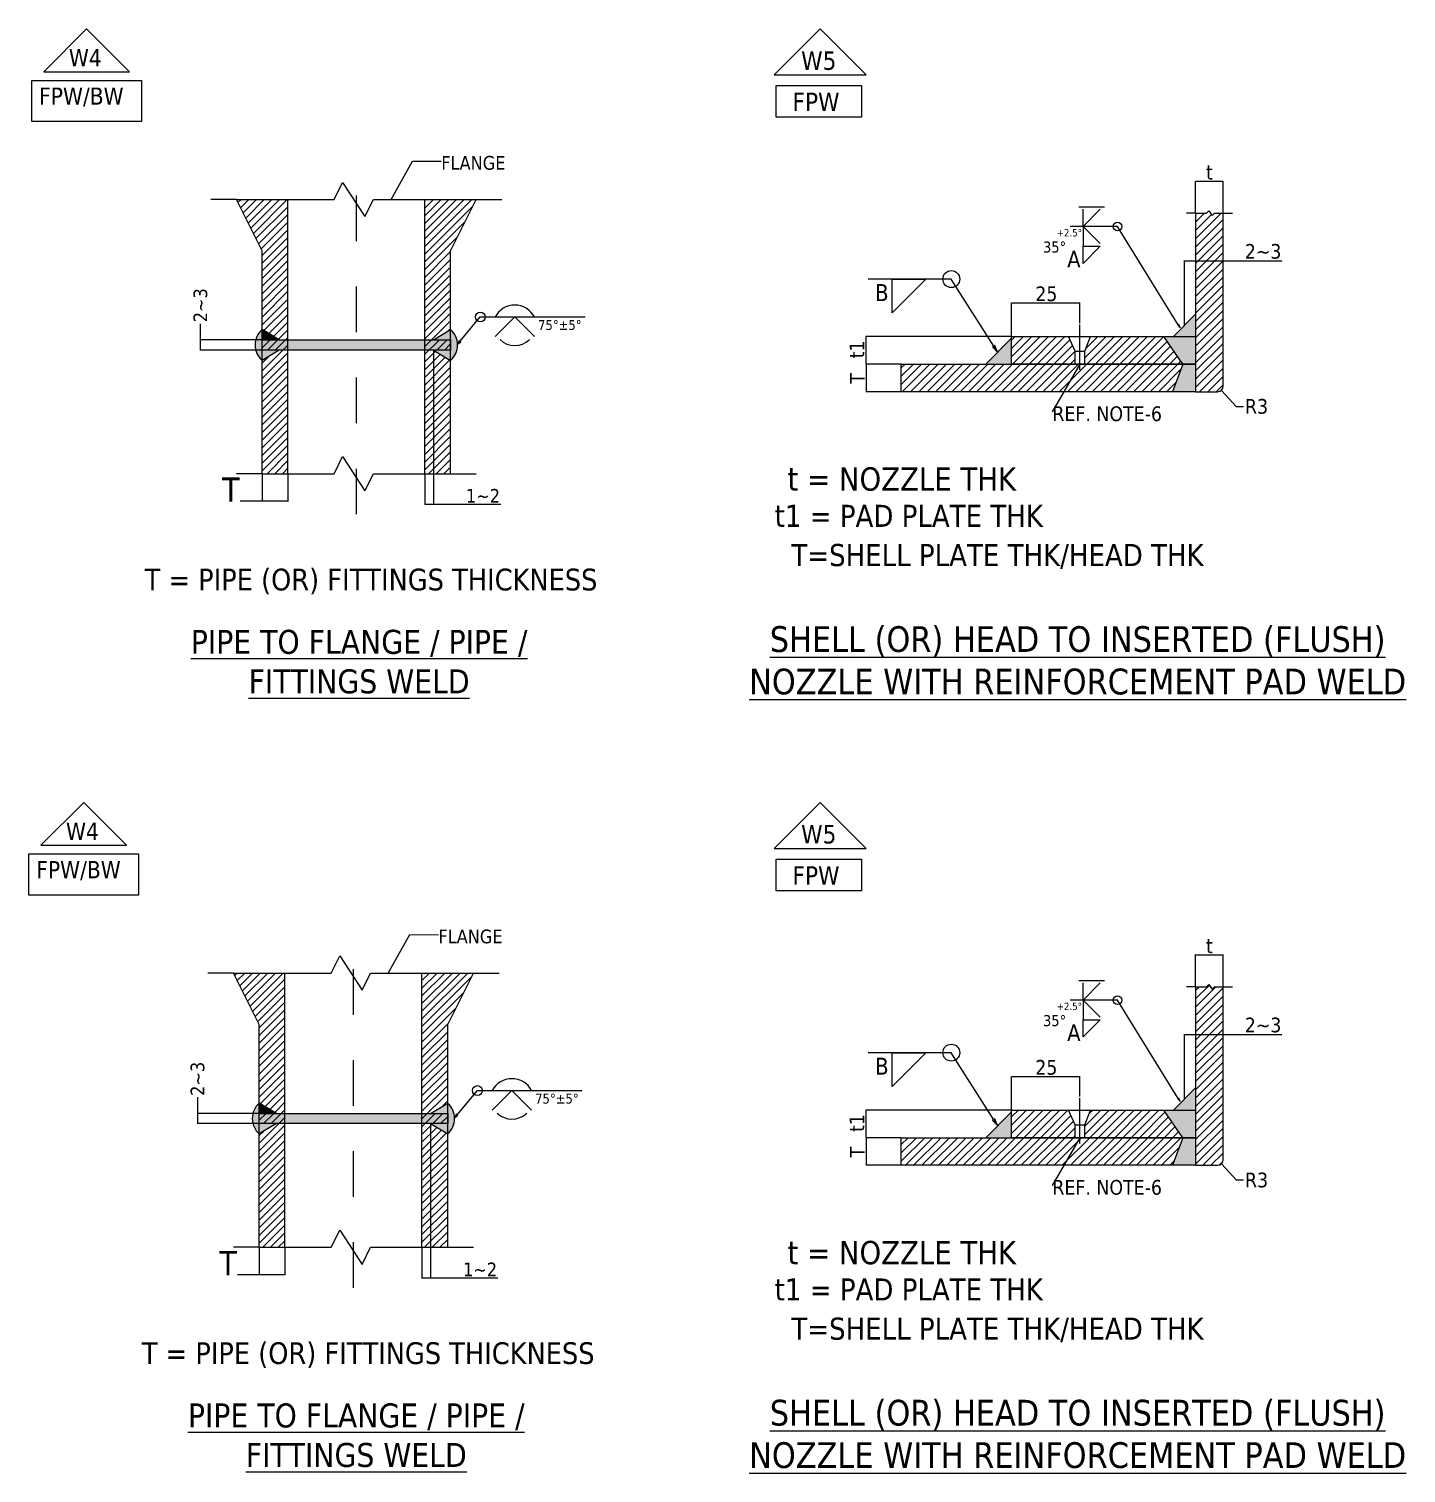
# Model space of a CAD drawing. Header units: inches. Extents: x 702.7 to 715.7, y -1006.6 to -1003.4.
# Drawn here: x 709.792 to 712.819, y -1006.584 to -1003.411 of the extents above; entities that cross this region are included whole.
import ezdxf

# ---------------------------------------------------------------- set-up
doc = ezdxf.new("R2010")
doc.units = ezdxf.units.IN
doc.header["$MEASUREMENT"] = 0
doc.linetypes.add('CHAIN', pattern=[0.7087, 0.4724, -0.0591, 0.1181, -0.0591])
for name, color, linetype, lineweight in [('Centerline (ANSI)', 7, 'Continuous', 25), ('Dimension (ANSI)', 7, 'Continuous', 25), ('Hatch (ANSI)', 7, 'Continuous', 18), ('Sketch Geometry (ANSI)', 7, 'Continuous', 25), ('Symbol (ANSI)', 7, 'Continuous', 25)]:
    doc.layers.add(name, color=color, linetype=linetype, lineweight=lineweight)
doc.styles.add('Note Text (ANSI)', font='tahoma.ttf')
doc.dimstyles.new('Default - mm (ANSI)', dxfattribs={"dimtxt": 0.12, "dimasz": 0.098425, "dimexe": 0.125, "dimexo": 0.063, "dimgap": 0.031496, "dimtad": 0, "dimtoh": 1, "dimlfac": 25.4, "dimrnd": 1e-08, "dimzin": 4, "dimdsep": 46, "dimtxsty": 'Note Text (ANSI)', "dimcen": 0.09, "dimdle": 0.393701, "dimclrd": 256, "dimclre": 256, "dimclrt": 256, "dimadec": 1, "dimazin": 1, "dimtfac": 1, "dimtofl": 0, "dimtmove": 0, "dimatfit": 3, "dimfxl": 1, "dimtolj": 1, "dimtzin": 4, "dimlwd": -1, "dimlwe": -1, "dimarcsym": 0})
doc.dimstyles.new('Default - mm (ANSI)$7', dxfattribs={"dimtxt": 0.12, "dimasz": 0.098425, "dimexe": 0.125, "dimexo": 0.063, "dimgap": 0.031496, "dimtad": 0, "dimtoh": 1, "dimlfac": 25.4, "dimrnd": 1e-08, "dimzin": 4, "dimdsep": 46, "dimtxsty": 'Note Text (ANSI)', "dimcen": 0.09, "dimdle": 0.393701, "dimclrd": 256, "dimclre": 256, "dimclrt": 256, "dimadec": 1, "dimazin": 1, "dimtfac": 1, "dimtofl": 0, "dimtmove": 0, "dimatfit": 3, "dimfxl": 1, "dimtolj": 1, "dimtzin": 4, "dimlwd": -1, "dimlwe": -1, "dimarcsym": 0})
pattern_1 = [(45, (-127.3717, -409.676), (-2.245064, 2.245064), [])]
pattern_2 = [(45, (-137.5935, -390.1462), (-2.245064, 2.245064), [])]

# ---------------------------------------------------------------- blocks, each defined once
blk = doc.blocks.new('*D24')
at = {"layer": 'Defpoints', "color": 0, "transparency": 16777216}
for p in [(102.49, -259.57), (117.49, -259.57), (102.49, -275.57)]:
    blk.add_point(p, dxfattribs=at)
at = {"layer": 'Dimension (ANSI)', "transparency": 16777216}
for p, q in [((102.49, -259.63), (102.49, -275.69)), ((117.49, -259.63), (117.49, -275.69)), ((102.49, -275.57), (89.7, -275.57)), ((117.39, -275.57), (102.59, -275.57))]:
    blk.add_line(p, q, dxfattribs=at)
for points in [[(102.59, -275.55), (102.59, -275.59), (102.49, -275.57)], [(117.39, -275.55), (117.39, -275.59), (117.49, -275.57)]]:
    blk.add_solid(points, dxfattribs=at)
at = {"layer": 'Dimension (ANSI)', "transparency": 16777216, "insert": (90.5, -274.65), "char_height": 0.12, "attachment_point": 1, "style": 'Note Text (ANSI)'}
blk.add_mtext('\\A1; \\fTahoma|b0|i0;T', dxfattribs=at)
blk = doc.blocks.new('*D25')
at = {"layer": 'Defpoints', "color": 0, "transparency": 16777216}
for p in [(102.49, -181.41), (66.58, -187.41), (102.49, -187.41)]:
    blk.add_point(p, dxfattribs=at)
at = {"layer": 'Dimension (ANSI)', "transparency": 16777216}
for p, q in [((66.58, -181.31), (66.58, -172.03)), ((102.43, -181.41), (66.46, -181.41)), ((66.58, -187.41), (66.58, -181.41)), ((102.43, -187.41), (66.46, -187.41)), ((66.58, -187.51), (66.58, -187.6))]:
    blk.add_line(p, q, dxfattribs=at)
for points in [[(66.57, -181.31), (66.6, -181.31), (66.58, -181.41)], [(66.57, -187.51), (66.6, -187.51), (66.58, -187.41)]]:
    blk.add_solid(points, dxfattribs=at)
at = {"layer": 'Dimension (ANSI)', "transparency": 16777216, "insert": (62.43, -171.23), "char_height": 0.12, "attachment_point": 1, "rotation": 90, "style": 'Note Text (ANSI)'}
blk.add_mtext('\\A1; \\fTahoma|b0|i0;{\\H7.9800;2~3}', dxfattribs=at)
blk = doc.blocks.new('*D26')
at = {"layer": 'Defpoints', "color": 0, "transparency": 16777216}
for p in [(202.49, -187.41), (197.49, -259.57), (202.49, -277.4)]:
    blk.add_point(p, dxfattribs=at)
at = {"layer": 'Dimension (ANSI)', "transparency": 16777216}
for p, q in [((202.49, -187.47), (202.49, -277.52)), ((197.49, -259.63), (197.49, -277.52)), ((197.39, -277.4), (197.3, -277.4)), ((197.49, -277.4), (202.49, -277.4)), ((202.59, -277.4), (241.77, -277.4))]:
    blk.add_line(p, q, dxfattribs=at)
for points in [[(197.39, -277.38), (197.39, -277.41), (197.49, -277.4)], [(202.59, -277.38), (202.59, -277.41), (202.49, -277.4)]]:
    blk.add_solid(points, dxfattribs=at)
at = {"layer": 'Dimension (ANSI)', "transparency": 16777216, "insert": (221.43, -268.45), "char_height": 0.12, "attachment_point": 1, "style": 'Note Text (ANSI)'}
blk.add_mtext('\\A1; \\fTahoma|b0|i0;{\\H7.9800;1~2}', dxfattribs=at)
blk = doc.blocks.new('Welding Symbol Identifier1 (1)')
at = {"layer": 'Symbol (ANSI)'}
for p, q in [((345.53, 227.19), (357.87, 241.95)), ((357.87, 241.95), (421.75, 241.95)), ((366.87, 229.95), (378.87, 241.95)), ((378.87, 241.95), (390.87, 229.95)), ((345.15, 227.51), (343.93, 225.27)), ((345.53, 227.19), (343.93, 225.27)), ((343.93, 225.27), (345.91, 226.87)), ((345.91, 226.87), (345.15, 227.51))]:
    blk.add_line(p, q, dxfattribs=at)
at = {"layer": 'Symbol (ANSI)', "flags": 128}
blk.add_lwpolyline([(345.15, 227.51), (343.93, 225.27), (345.91, 226.87), (345.15, 227.51)], dxfattribs=at)
at = {"layer": 'Symbol (ANSI)'}
blk.add_circle((357.87, 241.95), 3, dxfattribs=at)
for centre, radius, start, end in [((378.87, 235.55), 13.6, 28.07249, 151.92751), ((378.87, 237.6), 13.05, 226.39718, 313.60282)]:
    blk.add_arc(centre, radius, start, end, dxfattribs=at)
blk.add_solid([(345.15, 227.51), (343.93, 225.27), (345.91, 226.87), (345.15, 227.51)], dxfattribs=at)
at = {"layer": 'Symbol (ANSI)', "insert": (393.06, 233.92), "char_height": 6, "attachment_point": 7, "style": 'Note Text (ANSI)'}
blk.add_mtext('75°±5°', dxfattribs=at)
blk = doc.blocks.new('*D30')
at = {"layer": 'Defpoints', "color": 0, "transparency": 16777216}
for p in [(219.03, -82.83), (204.03, -100.16), (219.03, -100.16)]:
    blk.add_point(p, dxfattribs=at)
at = {"layer": 'Dimension (ANSI)', "transparency": 16777216}
for p, q in [((204.03, -100.1), (204.03, -82.7)), ((204.13, -82.83), (218.94, -82.83)), ((219.03, -100.1), (219.03, -82.7))]:
    blk.add_line(p, q, dxfattribs=at)
for points in [[(204.13, -82.81), (204.13, -82.85), (204.03, -82.83)], [(218.94, -82.81), (218.94, -82.85), (219.03, -82.83)]]:
    blk.add_solid(points, dxfattribs=at)
at = {"layer": 'Dimension (ANSI)', "transparency": 16777216, "insert": (209.68, -73.91), "char_height": 0.12, "attachment_point": 1, "style": 'Note Text (ANSI)'}
blk.add_mtext('\\A1; \\fTahoma|b0|i0;{\\H8.0000;t}', dxfattribs=at)
blk = doc.blocks.new('*D31')
at = {"layer": 'Defpoints', "color": 0, "transparency": 16777216}
for p in [(216.03, -194.16), (218.07, -196.37)]:
    blk.add_point(p, dxfattribs=at)
at = {"layer": 'Dimension (ANSI)', "transparency": 16777216}
for p, q in [((226.3, -205.32), (218.13, -196.44)), ((230.07, -205.32), (226.3, -205.32))]:
    blk.add_line(p, q, dxfattribs=at)
blk.add_solid([(218.14, -196.43), (218.12, -196.45), (218.07, -196.37)], dxfattribs=at)
at = {"layer": 'Dimension (ANSI)', "transparency": 16777216, "insert": (230.87, -201.15), "char_height": 0.12, "attachment_point": 1, "style": 'Note Text (ANSI)'}
blk.add_mtext('\\A1; \\fTahoma|b0|i0;{\\H8.0000;R3}', dxfattribs=at)
blk = doc.blocks.new('*D32')
at = {"layer": 'Defpoints', "color": 0, "transparency": 16777216}
for p in [(204.03, -123.7), (204.03, -126.03), (198.01, -161.14)]:
    blk.add_point(p, dxfattribs=at)
at = {"layer": 'Dimension (ANSI)', "transparency": 16777216}
for p, q in [((197.91, -126.03), (197.81, -126.03)), ((198.01, -161.07), (198.01, -125.9)), ((198.01, -126.03), (204.03, -126.03)), ((204.13, -126.03), (250.97, -126.03))]:
    blk.add_line(p, q, dxfattribs=at)
for points in [[(197.91, -126.01), (197.91, -126.04), (198.01, -126.03)], [(204.13, -126.01), (204.13, -126.04), (204.03, -126.03)]]:
    blk.add_solid(points, dxfattribs=at)
at = {"layer": 'Dimension (ANSI)', "transparency": 16777216, "insert": (230.77, -116.91), "char_height": 0.12, "attachment_point": 1, "style": 'Note Text (ANSI)'}
blk.add_mtext('\\A1; \\fTahoma|b0|i0;{\\H7.9800;2~3}', dxfattribs=at)
blk = doc.blocks.new('*D33')
at = {"layer": 'Defpoints', "color": 0, "transparency": 16777216}
for p in [(104.03, -149.08), (141.19, -159.91), (104.03, -167.16)]:
    blk.add_point(p, dxfattribs=at)
at = {"layer": 'Dimension (ANSI)', "transparency": 16777216}
for p, q in [((104.03, -167.1), (104.03, -148.96)), ((141.09, -149.08), (104.13, -149.08)), ((141.19, -159.84), (141.19, -148.96))]:
    blk.add_line(p, q, dxfattribs=at)
for points in [[(104.13, -149.07), (104.13, -149.1), (104.03, -149.08)], [(141.09, -149.07), (141.09, -149.1), (141.19, -149.08)]]:
    blk.add_solid(points, dxfattribs=at)
at = {"layer": 'Dimension (ANSI)', "transparency": 16777216, "insert": (116.86, -139.95), "char_height": 0.12, "attachment_point": 1, "style": 'Note Text (ANSI)'}
blk.add_mtext('\\A1; \\fTahoma|b0|i0;{\\H8.0000;25}', dxfattribs=at)
blk = doc.blocks.new('*D34')
at = {"layer": 'Defpoints', "color": 0, "transparency": 16777216}
for p in [(44.03, -182.16), (24.89, -197.16), (44.03, -197.16)]:
    blk.add_point(p, dxfattribs=at)
at = {"layer": 'Dimension (ANSI)', "transparency": 16777216}
for p, q in [((43.97, -182.16), (24.76, -182.16)), ((24.89, -182.26), (24.89, -197.06)), ((43.97, -197.16), (24.76, -197.16))]:
    blk.add_line(p, q, dxfattribs=at)
for points in [[(24.87, -182.26), (24.9, -182.26), (24.89, -182.16)], [(24.87, -197.06), (24.9, -197.06), (24.89, -197.16)]]:
    blk.add_solid(points, dxfattribs=at)
at = {"layer": 'Dimension (ANSI)', "transparency": 16777216, "insert": (16.09, -192.9), "char_height": 0.12, "attachment_point": 1, "rotation": 90, "style": 'Note Text (ANSI)'}
blk.add_mtext('\\A1; \\fTahoma|b0|i0;{\\H8.0000;T}', dxfattribs=at)
blk = doc.blocks.new('*D35')
at = {"layer": 'Defpoints', "color": 0, "transparency": 16777216}
for p in [(104.03, -167.16), (24.87, -182.16), (44.03, -182.16)]:
    blk.add_point(p, dxfattribs=at)
at = {"layer": 'Dimension (ANSI)', "transparency": 16777216}
for p, q in [((103.97, -167.16), (24.74, -167.16)), ((24.87, -167.26), (24.87, -182.06)), ((43.97, -182.16), (24.74, -182.16))]:
    blk.add_line(p, q, dxfattribs=at)
for points in [[(24.85, -167.26), (24.88, -167.26), (24.87, -167.16)], [(24.85, -182.06), (24.88, -182.06), (24.87, -182.16)]]:
    blk.add_solid(points, dxfattribs=at)
at = {"layer": 'Dimension (ANSI)', "transparency": 16777216, "insert": (15.92, -179.08), "char_height": 0.12, "attachment_point": 1, "rotation": 90, "style": 'Note Text (ANSI)'}
blk.add_mtext('\\A1; \\fTahoma|b0|i0;{\\H8.0000;t1}', dxfattribs=at)
blk = doc.blocks.new('Welding Symbol Identifier2 (2)')
at = {"layer": 'Symbol (ANSI)'}
for p, q in [((264.7, 313.7), (282.7, 313.7)), ((267.7, 299.9), (267.7, 311.9)), ((267.7, 299.9), (279.7, 311.9)), ((291.7, 299.9), (258.7, 299.9)), ((267.7, 299.9), (267.7, 287.9)), ((267.7, 299.9), (279.7, 287.9)), ((334.3, 231.1), (291.7, 299.9)), ((267.7, 287.9), (267.7, 286.1)), ((267.7, 286.1), (279.7, 286.1)), ((279.7, 286.1), (267.7, 274.1)), ((267.7, 274.1), (267.7, 286.1)), ((334.7, 231.4), (333.9, 230.9)), ((333.9, 230.9), (335.6, 229)), ((334.3, 231.1), (335.6, 229)), ((335.6, 229), (334.7, 231.4))]:
    blk.add_line(p, q, dxfattribs=at)
at = {"layer": 'Symbol (ANSI)', "flags": 128}
blk.add_lwpolyline([(333.9, 230.9), (335.6, 229), (334.7, 231.4), (333.9, 230.9)], dxfattribs=at)
at = {"layer": 'Symbol (ANSI)'}
blk.add_circle((291.7, 299.9), 3, dxfattribs=at)
blk.add_solid([(333.9, 230.9), (335.6, 229), (334.7, 231.4), (333.9, 230.9)], dxfattribs=at)
blk = doc.blocks.new('Welding Symbol Identifier1 (2)')
at = {"layer": 'Symbol (ANSI)'}
for p, q in [((218.23, 240.84), (188.77, 240.84)), ((197.23, 240.84), (209.23, 240.84)), ((209.23, 240.84), (197.23, 228.84)), ((197.23, 228.84), (197.23, 240.84)), ((233.29, 217.1), (218.23, 240.84)), ((233.71, 217.36), (232.87, 216.83)), ((232.87, 216.83), (234.63, 214.99)), ((233.29, 217.1), (234.63, 214.99)), ((234.63, 214.99), (233.71, 217.36))]:
    blk.add_line(p, q, dxfattribs=at)
at = {"layer": 'Symbol (ANSI)', "flags": 128}
blk.add_lwpolyline([(232.87, 216.83), (234.63, 214.99), (233.71, 217.36), (232.87, 216.83)], dxfattribs=at)
at = {"layer": 'Symbol (ANSI)'}
blk.add_circle((218.23, 240.84), 3, dxfattribs=at)
blk.add_solid([(232.87, 216.83), (234.63, 214.99), (233.71, 217.36), (232.87, 216.83)], dxfattribs=at)
at = {"layer": 'Symbol (ANSI)', "insert": (191.17, 233.04), "char_height": 6, "attachment_point": 7, "style": 'Note Text (ANSI)'}
blk.add_mtext('B', dxfattribs=at)
blk = doc.blocks.new('w4')
at = {"layer": 'Hatch (ANSI)'}
h = blk.add_hatch(dxfattribs=at)
h.set_pattern_fill('ANSI31', color=256, scale=25.4, style=0)
h.set_pattern_definition(pattern_1)
h.paths.add_polyline_path([(117.49214, -259.56969), (117.49214, -99.56969), (87.49214, -99.56969), (102.49214, -129.56969), (102.49214, -175.4075), (112.49214, -181.4075), (102.49214, -181.4075), (102.49214, -187.4075), (112.49214, -187.4075), (102.49214, -193.4075), (102.49214, -259.56969)])
h = blk.add_hatch(dxfattribs=at)
h.set_pattern_fill('ANSI31', color=256, scale=25.4, style=0)
h.set_pattern_definition(pattern_1)
h.paths.add_polyline_path([(197.49214, -99.56969), (197.49214, -259.56969), (212.49214, -259.56969), (212.49214, -193.4075), (202.49214, -187.4075), (212.49214, -187.4075), (212.49214, -181.4075), (202.49214, -181.4075), (212.49214, -175.4075), (212.49214, -129.56969), (227.49214, -99.56969)])
h = blk.add_hatch(color=256, dxfattribs=at)
edge = h.paths.add_edge_path()
edge.add_line((102.49214, -193.4075), (102.49214, -175.4075))
edge.add_arc((110.42939, -184.4075), 12, 131.40962211, 228.59037789)
for points in [[(102.49214, -175.4075), (102.49214, -181.4075), (112.49214, -181.4075)], [(202.49214, -181.4075), (102.49214, -181.4075), (102.49214, -193.4075), (112.49214, -187.4075), (202.49214, -187.4075), (212.49214, -193.4075), (212.49214, -175.4075)], [(102.49214, -181.4075), (102.49214, -187.4075), (212.49214, -187.4075), (212.49214, -181.4075)], [(212.49214, -187.4075), (212.49214, -181.4075), (102.49214, -181.4075), (102.49214, -193.4075), (112.49214, -187.4075)]]:
    blk.add_hatch(color=256, dxfattribs=at).paths.add_polyline_path(points)
h = blk.add_hatch(color=256, dxfattribs=at)
edge = h.paths.add_edge_path()
edge.add_line((212.49214, -175.4075), (212.49214, -193.4075))
edge.add_arc((204.55488, -184.4075), 12, 311.40962211, 408.59037789)
at = {"layer": 'Centerline (ANSI)', "linetype": 'CHAIN', "ltscale": 24.192183}
blk.add_line((157.49214, -283.18475), (157.49214, -83.77813), dxfattribs=at)
at = {"layer": 'Sketch Geometry (ANSI)'}
for p, q in [((0, 0), (-25, -25)), ((25, -25), (0, 0)), ((-25, -25), (25, -25)), ((-32, -30.02606), (32, -30.02606)), ((-32, -54.02606), (-32, -30.02606)), ((32, -30.02606), (32, -54.02606)), ((32, -54.02606), (-32, -54.02606)), ((144.49214, -99.56969), (149.49214, -89.56969)), ((149.49214, -89.56969), (162.49214, -109.56969)), ((87.49214, -99.56969), (72.49214, -99.56969)), ((102.49214, -129.56969), (87.49214, -99.56969)), ((87.49214, -99.56969), (144.49214, -99.56969)), ((117.49214, -259.56969), (117.49214, -99.56969)), ((162.49214, -109.56969), (167.49214, -99.56969)), ((167.49214, -99.56969), (227.49214, -99.56969)), ((197.49214, -259.56969), (197.49214, -99.56969)), ((212.49214, -129.56969), (227.49214, -99.56969)), ((227.49214, -99.56969), (242.49214, -99.56969)), ((102.49214, -259.56969), (102.49214, -129.56969)), ((212.49214, -259.56969), (212.49214, -129.56969)), ((112.49214, -181.4075), (102.49214, -175.4075)), ((202.49214, -181.4075), (212.49214, -175.4075)), ((102.49214, -181.4075), (212.49214, -181.4075)), ((102.49214, -187.4075), (102.49214, -181.4075)), ((212.49214, -181.4075), (212.49214, -187.4075)), ((212.49214, -187.4075), (102.49214, -187.4075)), ((112.49214, -187.4075), (102.49214, -193.4075)), ((202.49214, -187.4075), (212.49214, -193.4075)), ((144.49214, -259.56969), (149.49214, -249.56969)), ((149.49214, -249.56969), (162.49214, -269.56969)), ((102.49214, -259.56969), (87.49214, -259.56969)), ((102.49214, -259.56969), (144.49214, -259.56969)), ((162.49214, -269.56969), (167.49214, -259.56969)), ((167.49214, -259.56969), (212.49214, -259.56969)), ((212.49214, -259.56969), (227.49214, -259.56969))]:
    blk.add_line(p, q, dxfattribs=at)
for centre, start, end in [((110.42939, -184.4075), 131.40962211, 228.59037789), ((204.55488, -184.4075), 311.40962211, 48.59037789)]:
    blk.add_arc(centre, 12, start, end, dxfattribs=at)
at = {"layer": 'Symbol (ANSI)', "style": 'Note Text (ANSI)'}
for s, insert, char_height, width, attachment_point in [('\\fTahoma|b0|i0;{\\H10.0000;W4}', (-10.32374, -11.82146), 10, 20.0497073, 1), ('\\fTahoma|b0|i0;{\\H10.0000;FPW/BW}', (-27.6606, -34.20807), 10, 55.3117645, 1), ('\\fTahoma|b0|i0;{\\H8.0000;FLANGE}', (207.06755, -74.1684), 8.0000001, 38.6709905, 1), ('\\fTahoma|b0|i0;{\\H12.7000;T = PIPE (OR) FITTINGS THICKNESS}', (166.07491, -322.46306), 12.6999998, 303.1413078, 5)]:
    blk.add_mtext(s, dxfattribs=dict(at, insert=insert, char_height=char_height, width=width, attachment_point=attachment_point))
at = {"layer": 'Symbol (ANSI)', "insert": (159.12686, -369.32901), "char_height": 13.9999998, "width": 284.275874, "attachment_point": 5, "line_spacing_factor": 0.987884, "style": 'Note Text (ANSI)'}
blk.add_mtext('\\fTahoma|b0|i0;{\\H14.0000;\\LPIPE TO FLANGE / PIPE /\\PFITTINGS WELD\\P}', dxfattribs=at)
at = {"layer": 'Dimension (ANSI)'}
dim = blk.add_linear_dim(base=(66.58153, -187.4075), p1=(102.49214, -181.4075), p2=(102.49214, -187.4075), angle=270, text=' \\fTahoma|b0|i0;{\\H7.9800;2~3}', dimstyle='Default - mm (ANSI)', override={"dimgap": 0.8, "dimtoh": 0, "dimdec": 2, "dimtol": 0, "dimlim": 0, "dimtp": 0, "dimtm": 0, "dimtdec": 2, "dimtofl": 1, "dimatfit": 1}, dxfattribs=at)
dim.commit()
dim.dimension.update_dxf_attribs({"geometry": '*D25', "text_midpoint": (66.58153, -161.5353), "dimtype": 160})
for base, p1, p2, text, override, picture, middle in [((202.49214, -277.39703), (197.49214, -259.56969), (202.49214, -187.4075), ' \\fTahoma|b0|i0;{\\H7.9800;1~2}', {"dimgap": 0.8, "dimtad": 1, "dimtoh": 0, "dimdec": 2, "dimtol": 0, "dimlim": 0, "dimtp": 0, "dimtm": 0, "dimtdec": 2, "dimtofl": 1, "dimatfit": 1}, '*D26', (231.20121, -277.39703)), ((102.49214, -275.56969), (117.49214, -259.56969), (102.49214, -259.56969), ' \\fTahoma|b0|i0;T', {"dimgap": 0.8, "dimtad": 1, "dimtoh": 0, "dimdec": 2, "dimtol": 0, "dimlim": 0, "dimtp": 0, "dimtm": 0, "dimtdec": 2, "dimtofl": 0, "dimatfit": 2}, '*D24', (90.57022, -275.56969))]:
    dim = blk.add_linear_dim(base=base, p1=p1, p2=p2, text=text, dimstyle='Default - mm (ANSI)', override=override, dxfattribs=at)
    dim.commit()
    dim.dimension.update_dxf_attribs({"geometry": picture, "text_midpoint": middle, "dimtype": 160})
at = {"layer": 'Symbol (ANSI)', "annotation_type": 0, "has_hookline": 1, "hookline_direction": 0, "text_width": 37.50168}
blk.add_leader([(177.74548, -99.56969), (190.34599, -77.10932), (207.03606, -77.1684)], dimstyle='Default - mm (ANSI)$7', override={"dimtad": 0}, dxfattribs=at)
blk = doc.blocks.new('W4_Adnoc')
for name, p, xscale, yscale, zscale in [('w4', (0, 0), 0.003765144200847334, 0.003765144200847334, 0.003765144200847334), ('Welding Symbol Identifier1 (1)', (-0.4248, -1.5052), 0.003605466280445278, 0.003605466280445278, 0.003605466280445278)]:
    blk.add_blockref(name, p, dxfattribs=dict(xscale=xscale, yscale=yscale, zscale=zscale))
at = {"layer": 'Symbol (ANSI)', "insert": (0.3173, -1.0122), "char_height": 0.05356, "width": 0.095305, "attachment_point": 5, "style": 'Note Text (ANSI)'}
blk.add_mtext('{\\H1x;T }', dxfattribs=at)
blk = doc.blocks.new('w5')
at = {"layer": 'Hatch (ANSI)'}
h = blk.add_hatch(dxfattribs=at)
h.set_pattern_fill('ANSI31', color=256, scale=25.4, style=0)
h.set_pattern_definition(pattern_2)
edge = h.paths.add_edge_path()
edge.add_line((219.03418, -100.16023), (214.26345, -100.16023))
edge.add_line((214.26345, -100.16023), (213.03061, -101.39307))
edge.add_line((213.03061, -101.39307), (211.29818, -98.89623))
edge.add_line((211.29818, -98.89623), (210.03418, -100.16023))
edge.add_line((210.03418, -100.16023), (204.03418, -100.16023))
edge.add_line((204.03418, -100.16023), (204.03418, -197.16023))
edge.add_line((204.03418, -197.16023), (216.03418, -197.16023))
edge.add_arc((216.03418, -194.16023), 3, 270, 360)
edge.add_line((219.03418, -194.16023), (219.03418, -100.16023))
for points in [[(191.98826, -167.16023), (204.03418, -167.16023), (204.03418, -155.11431)], [(90.03418, -182.16023), (104.03418, -182.16023), (104.03418, -168.16023)], [(204.03418, -167.16023), (186.78437, -167.16023), (197.19216, -182.16023), (204.03418, -182.16023)], [(204.03418, -197.16023), (204.03418, -182.16023), (197.19216, -182.16023), (191.49709, -197.16023)]]:
    blk.add_hatch(color=256, dxfattribs=at).paths.add_polyline_path(points)
h = blk.add_hatch(dxfattribs=at)
h.set_pattern_fill('ANSI31', color=256, scale=25.4, style=0)
h.set_pattern_definition(pattern_2)
h.paths.add_polyline_path([(104.03418, -182.16023), (138.54442, -182.16023), (138.54442, -175.16023), (134.94574, -167.16023), (104.03418, -167.16023)])
h = blk.add_hatch(dxfattribs=at)
h.set_pattern_fill('ANSI31', color=256, scale=25.4, style=0)
h.set_pattern_definition(pattern_2)
h.paths.add_polyline_path([(143.82623, -182.16023), (197.19216, -182.16023), (186.78437, -167.16023), (146.8636, -167.16023), (143.82623, -175.16023)])
h = blk.add_hatch(dxfattribs=at)
h.set_pattern_fill('ANSI31', color=256, scale=25.4, style=0)
h.set_pattern_definition(pattern_2)
h.paths.add_polyline_path([(44.03418, -182.16023), (44.03418, -197.16023), (191.49709, -197.16023), (197.19216, -182.16023)])
at = {"layer": 'Centerline (ANSI)', "linetype": 'CHAIN', "ltscale": 14.127024}
blk.add_line((141.18533, -185.33523), (141.18533, -159.90502), dxfattribs=at)
at = {"layer": 'Sketch Geometry (ANSI)'}
for p, q in [((0, 0), (-25, -25)), ((25, -25), (0, 0)), ((-25, -25), (25, -25)), ((-24.05712, -30.74018), (22.50232, -30.74018)), ((-24.05712, -48.01095), (-24.05712, -30.74018)), ((22.50232, -30.74018), (22.50232, -48.01095)), ((22.50232, -48.01095), (-24.05712, -48.01095)), ((204.03418, -100.16023), (199.03418, -100.16023)), ((204.03418, -100.16023), (204.03418, -197.16023)), ((204.03418, -100.16023), (210.03418, -100.16023)), ((210.03418, -100.16023), (211.29818, -98.89623)), ((211.29818, -98.89623), (213.03061, -101.39307)), ((213.03061, -101.39307), (214.26345, -100.16023)), ((214.26345, -100.16023), (219.03418, -100.16023)), ((219.03418, -194.16023), (219.03418, -100.16023)), ((219.03418, -100.16023), (224.03418, -100.16023)), ((191.98826, -167.16023), (204.03418, -155.11431)), ((104.03418, -168.16023), (90.03418, -182.16023)), ((104.03418, -182.16023), (104.03418, -167.16023)), ((104.03418, -167.16023), (204.03418, -167.16023)), ((138.54442, -175.16023), (134.94574, -167.16023)), ((143.82623, -175.16023), (146.8636, -167.16023)), ((197.19216, -182.16023), (186.78437, -167.16023)), ((204.03418, -167.16023), (204.03418, -182.16023)), ((138.54442, -182.16023), (138.54442, -175.16023)), ((138.54442, -175.16023), (143.82623, -175.16023)), ((143.82623, -182.16023), (143.82623, -175.16023)), ((44.03418, -197.16023), (44.03418, -182.16023)), ((44.03418, -182.16023), (204.03418, -182.16023)), ((90.03418, -182.16023), (104.03418, -182.16023)), ((204.03418, -182.16023), (104.03418, -182.16023)), ((197.19216, -182.16023), (191.49709, -197.16023)), ((204.03418, -182.16023), (204.03418, -197.16023)), ((204.03418, -197.16023), (44.03418, -197.16023)), ((204.03418, -197.16023), (216.03418, -197.16023))]:
    blk.add_line(p, q, dxfattribs=at)
blk.add_arc((216.03418, -194.16023), 3, 270, 0, dxfattribs=at)
for name, p, xscale, yscale, zscale in [('Welding Symbol Identifier2 (2)', (-65.15569, -340.47289), 0.7772164026977275, 0.7772164026977275, 0.7772164026977275), ('Welding Symbol Identifier1 (2)', (-263.54811, -505.44224), 1.534130006671718, 1.534130006671718, 1.534130006671718)]:
    blk.add_blockref(name, p, dxfattribs=dict(xscale=xscale, yscale=yscale, zscale=zscale))
at = {"layer": 'Symbol (ANSI)', "style": 'Note Text (ANSI)'}
for s, insert, char_height, width, attachment_point in [('\\fTahoma|b0|i0;{\\H10.0000;W5}', (-10.39153, -12.25977), 10, 20.0497073, 1), ('\\fTahoma|b0|i0;{\\H10.0000;FPW}', (-15.10082, -34.65326), 10, 28.6232068, 1), ('\\fTahoma|b0|i0;{\\H4.0000;+2.5°}', (128.50502, -108.78613), 4.0000001, 14.2625618, 1), ('\\fTahoma|b0|i0;35°', (121.12755, -115.54604), 6.0000002, 12.8897905, 1), ('\\fTahoma|b0|i0;{\\H9.0000;A}', (134.24424, -120.55834), 9.0000004, 7.5413293, 1), ('\\fTahoma|b0|i0;{\\H8.0000;REF. NOTE-6}', (126.19798, -205.13793), 8.0000001, 63.2285261, 1), ('\\fTahoma|b0|i0;{\\H12.7000;t = NOZZLE THK}', (44.32232, -244.72349), 12.6999998, 139.5027375, 5), ('\\fTahoma|b0|i0;{\\H12.0000;t1 = PAD PLATE THK}', (48.15165, -264.6441), 12.0000005, 159.3818214, 5), ('\\fTahoma|b0|i0;{\\H12.0000;T=SHELL PLATE THK/HEAD THK}', (96.37034, -286.69971), 12.0000005, 268.5087672, 5)]:
    blk.add_mtext(s, dxfattribs=dict(at, insert=insert, char_height=char_height, width=width, attachment_point=attachment_point))
at = {"layer": 'Symbol (ANSI)', "insert": (139.92837, -343.26543), "char_height": 13.9999998, "width": 381.2391506, "attachment_point": 5, "line_spacing_factor": 0.987884, "style": 'Note Text (ANSI)'}
blk.add_mtext('\\fTahoma|b0|i0;{\\H14.0000;\\LSHELL (OR) HEAD TO INSERTED (FLUSH)\\P}\\fTahoma|b0|i0;{\\H14.0000;\\LNOZZLE WITH REINFORCEMENT PAD WELD}', dxfattribs=at)
at = {"layer": 'Dimension (ANSI)'}
for base, p1, p2, angle, text, override, picture, middle in [((219.03418, -82.82982), (204.03418, -100.16023), (219.03418, -100.16023), 180, ' \\fTahoma|b0|i0;{\\H8.0000;t}', {"dimgap": 0.8, "dimtad": 1, "dimtih": 0, "dimtoh": 0, "dimdec": 2, "dimtol": 0, "dimlim": 0, "dimtp": 0, "dimtm": 0, "dimtdec": 2, "dimtofl": 0, "dimatfit": 1}, '*D30', (211.53418, -82.82982)), ((204.03418, -126.0267), (198.01122, -161.13727), (204.03418, -123.70461), 180, ' \\fTahoma|b0|i0;{\\H7.9800;2~3}', {"dimgap": 0.8, "dimtad": 1, "dimtih": 0, "dimtoh": 0, "dimdec": 2, "dimse2": 1, "dimtol": 0, "dimlim": 0, "dimtp": 0, "dimtm": 0, "dimtdec": 2, "dimtofl": 1, "dimatfit": 1}, '*D32', (240.46939, -126.0267)), ((24.86541, -182.16023), (104.03418, -167.16023), (44.03418, -182.16023), 270, ' \\fTahoma|b0|i0;{\\H8.0000;t1}', {"dimgap": 0.8, "dimtad": 1, "dimtih": 0, "dimtoh": 0, "dimdec": 2, "dimtol": 0, "dimlim": 0, "dimtp": 0, "dimtm": 0, "dimtdec": 2, "dimtofl": 0, "dimatfit": 1}, '*D35', (24.86541, -174.66023)), ((24.88549, -197.16023), (44.03418, -182.16023), (44.03418, -197.16023), 270, ' \\fTahoma|b0|i0;{\\H8.0000;T}', {"dimgap": 0.8, "dimtad": 1, "dimtih": 0, "dimtoh": 0, "dimdec": 2, "dimtol": 0, "dimlim": 0, "dimtp": 0, "dimtm": 0, "dimtdec": 2, "dimtofl": 0, "dimatfit": 1}, '*D34', (24.88549, -189.66023))]:
    dim = blk.add_linear_dim(base=base, p1=p1, p2=p2, angle=angle, text=text, dimstyle='Default - mm (ANSI)', override=override, dxfattribs=at)
    dim.commit()
    dim.dimension.update_dxf_attribs({"geometry": picture, "text_midpoint": middle, "dimtype": 160})
dim = blk.add_linear_dim(base=(104.03418, -149.08404), p1=(141.18533, -159.90502), p2=(104.03418, -167.16023), text=' \\fTahoma|b0|i0;{\\H8.0000;25}', dimstyle='Default - mm (ANSI)', override={"dimgap": 0.8, "dimtad": 1, "dimtih": 0, "dimtoh": 0, "dimdec": 2, "dimtol": 0, "dimlim": 0, "dimtp": 0, "dimtm": 0, "dimtdec": 2, "dimtofl": 0, "dimatfit": 1}, dxfattribs=at)
dim.commit()
dim.dimension.update_dxf_attribs({"geometry": '*D33', "text_midpoint": (122.60975, -149.08404), "dimtype": 160})
dim = blk.add_radius_dim(center=(216.03418, -194.16023), mpoint=(218.06588, -196.36754), text=' \\fTahoma|b0|i0;{\\H8.0000;R3}', dimstyle='Default - mm (ANSI)', override={"dimgap": 0.8, "dimdec": 0, "dimlfac": 1, "dimcen": 0, "dimtol": 0, "dimlim": 0, "dimtp": 0, "dimtm": 0, "dimtdec": 2, "dimtofl": 0}, dxfattribs=at)
dim.commit()
dim.dimension.update_dxf_attribs({"geometry": '*D31', "text_midpoint": (236.99923, -205.31732), "dimtype": 164})
at = {"layer": 'Symbol (ANSI)', "annotation_type": 0, "has_hookline": 1, "hookline_direction": 0, "text_width": 62.07119}
blk.add_leader([(141.20107, -182.16023), (126.06806, -208.13793), (126.16649, -208.13793)], dimstyle='Default - mm (ANSI)$7', override={"dimtad": 0}, dxfattribs=at)
blk = doc.blocks.new('W5_Adnoc')
at = {"xscale": 0.004042747763267997, "yscale": 0.004042747763267997, "zscale": 0.004042747763267997}
blk.add_blockref('w5', (0, 0), dxfattribs=at)

msp = doc.modelspace()

# ---------------------------------------------------------------- block references
for name, p in [('W4_Adnoc', (709.9183, -1003.4114)), ('W5_Adnoc', (711.5309, -1003.4114)), ('W4_Adnoc', (709.912, -1005.111)), ('W5_Adnoc', (711.5309, -1005.111))]:
    msp.add_blockref(name, p)

doc.saveas('drawing.dxf')
